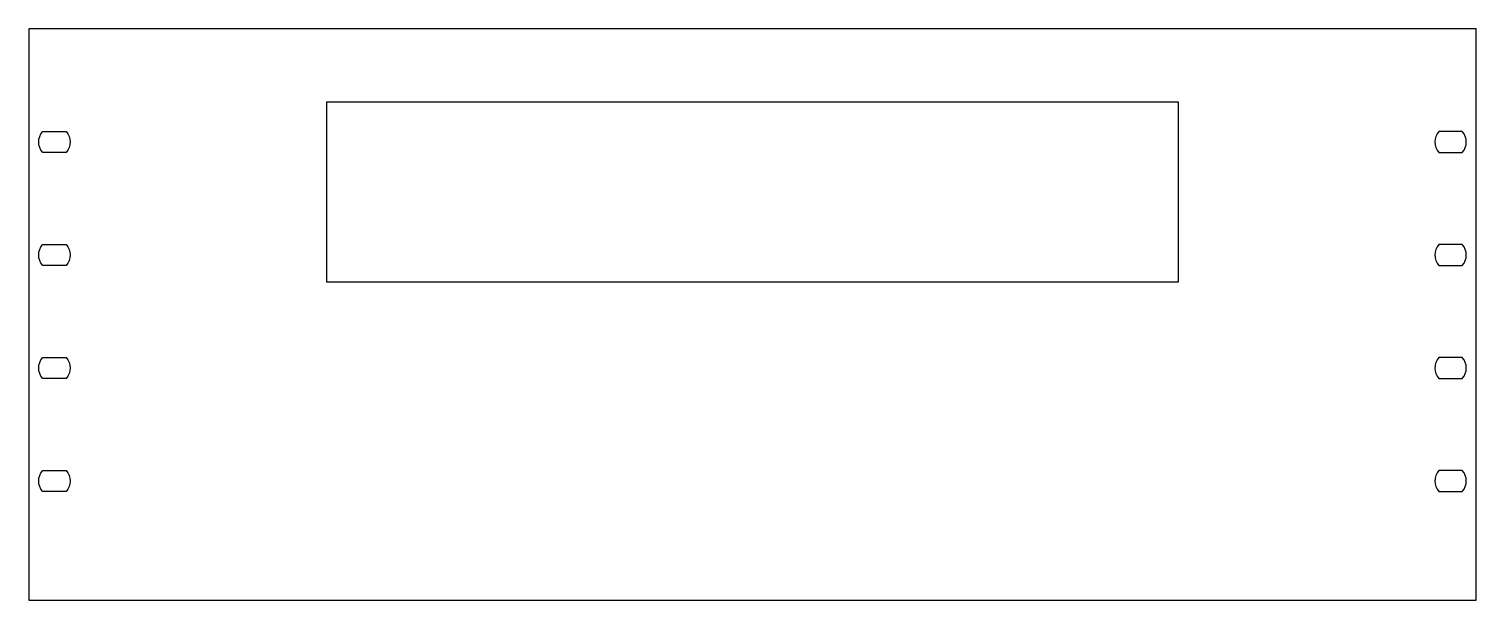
# Model space of a CAD drawing. Extents: x 0 to 482, y 0 to 190.
import ezdxf

# ---------------------------------------------------------------- set-up
doc = ezdxf.new("R2010")
doc.units = 0
doc.layers.get('0').update_dxf_attribs({"linetype": 'CONTINUOUS'})

msp = doc.modelspace()

# ---------------------------------------------------------------- linework, layer by layer
for points in [[(0, 0), (482.2, 0), (482.2, 190.5), (0, 190.5)], [(99.1, 106.12), (383.1, 106.12), (383.1, 166.12), (99.1, 166.12)]]:
    msp.add_lwpolyline(points, close=True)
for points in [[(4.59, 149.3, -0.381966), (4.59, 156.3), (12.41, 156.3, -0.381966), (12.41, 149.3)], [(477.61, 149.3, 0.381966), (477.61, 156.3), (469.79, 156.3, 0.381966), (469.79, 149.3)], [(4.59, 111.6, -0.381966), (4.59, 118.6), (12.41, 118.6, -0.381966), (12.41, 111.6)], [(477.61, 111.6, 0.381966), (477.61, 118.6), (469.79, 118.6, 0.381966), (469.79, 111.6)], [(4.59, 73.9, -0.381966), (4.59, 80.9), (12.41, 80.9, -0.381966), (12.41, 73.9)], [(477.61, 73.9, 0.381966), (477.61, 80.9), (469.79, 80.9, 0.381966), (469.79, 73.9)], [(4.59, 36.2, -0.381966), (4.59, 43.2), (12.41, 43.2, -0.381966), (12.41, 36.2)], [(477.61, 36.2, 0.381966), (477.61, 43.2), (469.79, 43.2, 0.381966), (469.79, 36.2)]]:
    msp.add_lwpolyline(points, format="xyb", close=True)

doc.saveas('drawing.dxf')
